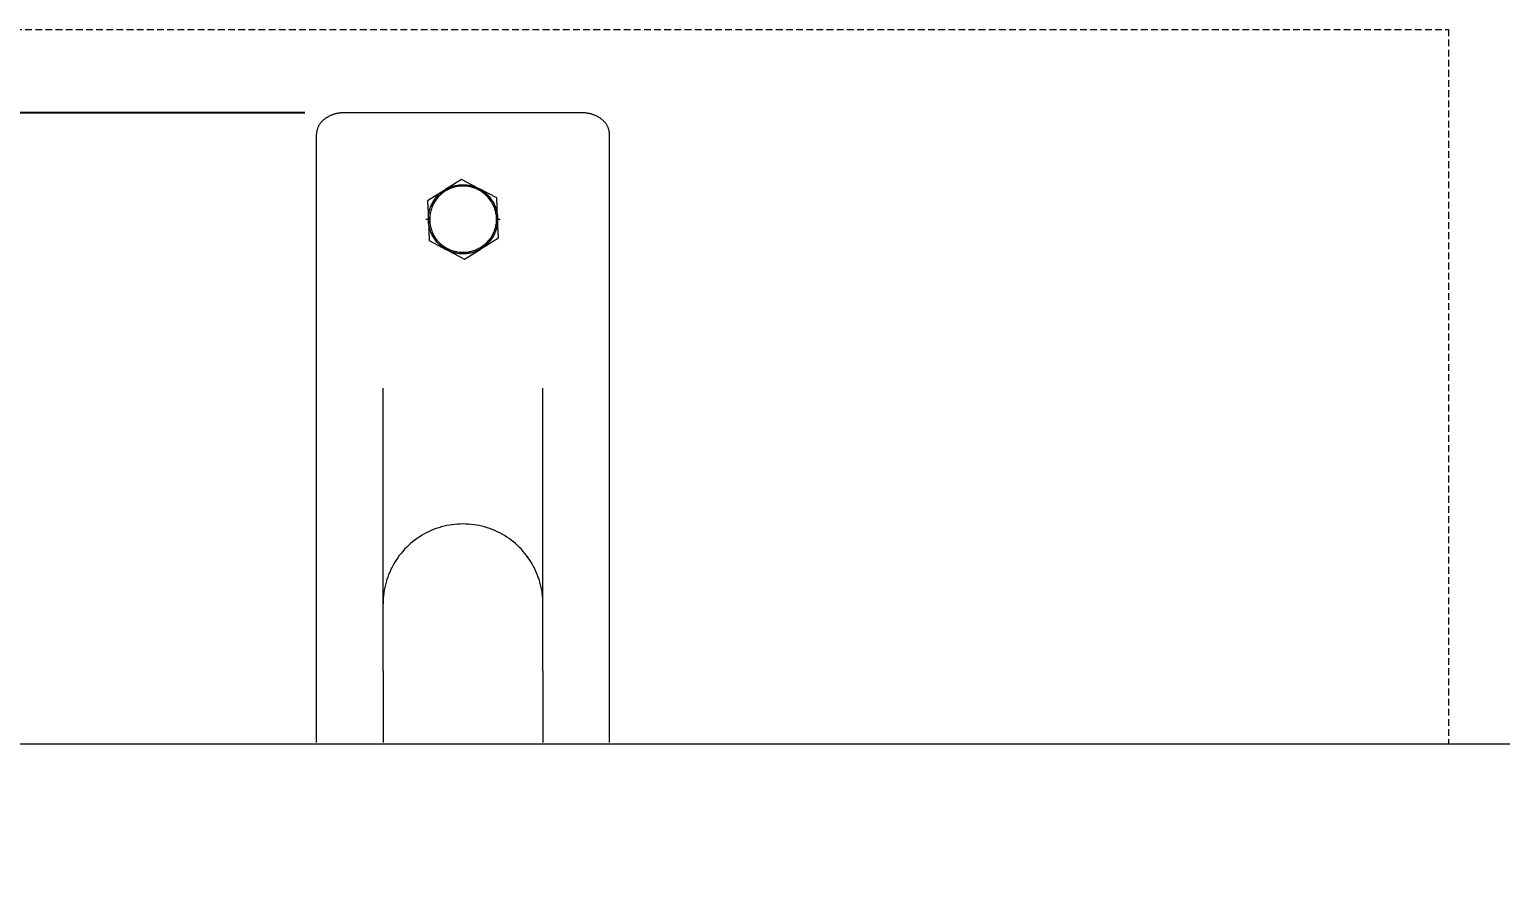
# Model space of a CAD drawing. Header units: millimetres. Extents: x -75 to 3710, y -20 to 2482.
# Drawn here: x 201.4 to 477.6, y 1340.6 to 1500.3 of the extents above; entities that cross this region are included whole.
import ezdxf

# ---------------------------------------------------------------- set-up
doc = ezdxf.new("R2010")
doc.units = ezdxf.units.MM
doc.linetypes.add('HIDDEN', pattern=[1.905, 1.27, -0.635])
for name, color, linetype, lineweight in [('ZANO_R', 7, 'Continuous', 0), ('ZANO_R_przerywana', 7, 'HIDDEN', 0), ('ZANO_W', 1, 'Continuous', 0)]:
    doc.layers.add(name, color=color, linetype=linetype, lineweight=lineweight)
doc.styles.add('Arial', font='arial.ttf')
doc.styles.get("Standard").update_dxf_attribs({"font": 'ARIALUNI.TTF'})
doc.dimstyles.new('pl i ang', dxfattribs={"dimtxt": 50, "dimasz": 50, "dimexe": 1.25, "dimexo": 0.625, "dimgap": 10, "dimtad": 1, "dimtoh": 1, "dimtxsty": 'Standard', "dimcen": 2.5, "dimclrd": 1, "dimclre": 1, "dimclrt": 1, "dimadec": 0, "dimazin": 0, "dimtfac": 1, "dimtmove": 0, "dimatfit": 3, "dimfxl": 1, "dimarcsym": 1})

# ---------------------------------------------------------------- blocks, each defined once
blk = doc.blocks.new('*D415')
at = {"layer": 'ZANO_W', "color": 1, "lineweight": -2}
for p, q in [((253.08, 1484.59), (-39.86, 1484.59)), ((-29.86, 1459.59), (-29.86, 905.58)), ((253.3, 880.58), (-39.86, 880.58))]:
    blk.add_line(p, q, dxfattribs=at)
at = {"layer": 'ZANO_W', "color": 1}
for points in [[(-25.69, 1459.59), (-34.02, 1459.59), (-29.86, 1484.59)], [(-34.02, 905.58), (-25.69, 905.58), (-29.86, 880.58)]]:
    blk.add_solid(points, dxfattribs=at)
at = {"layer": 'ZANO_W', "color": 1, "insert": (-55.17, 1182.58), "char_height": 30, "attachment_point": 5, "rotation": 90, "style": 'Arial'}
blk.add_mtext('604', dxfattribs=at)

msp = doc.modelspace()

# ---------------------------------------------------------------- linework, layer by layer
at = {"layer": 'ZANO_R'}
for p, q in [((256.9, 1483.49), (256.81, 1483.42)), ((256.99, 1483.56), (256.9, 1483.49)), ((257.09, 1483.62), (256.99, 1483.56)), ((257.18, 1483.68), (257.09, 1483.62)), ((257.28, 1483.74), (257.18, 1483.68)), ((257.37, 1483.8), (257.28, 1483.74)), ((257.47, 1483.86), (257.37, 1483.8)), ((257.57, 1483.91), (257.47, 1483.86)), ((257.68, 1483.96), (257.57, 1483.91)), ((257.79, 1484.02), (257.68, 1483.96)), ((257.9, 1484.07), (257.79, 1484.02)), ((258.01, 1484.11), (257.9, 1484.07)), ((258.12, 1484.16), (258.01, 1484.11)), ((258.23, 1484.2), (258.12, 1484.16)), ((258.34, 1484.24), (258.23, 1484.2)), ((258.46, 1484.28), (258.34, 1484.24)), ((258.58, 1484.32), (258.46, 1484.28)), ((258.7, 1484.35), (258.58, 1484.32)), ((258.82, 1484.39), (258.7, 1484.35)), ((258.94, 1484.42), (258.82, 1484.39)), ((259.06, 1484.44), (258.94, 1484.42)), ((259.18, 1484.47), (259.06, 1484.44)), ((259.31, 1484.49), (259.18, 1484.47)), ((259.43, 1484.51), (259.31, 1484.49)), ((259.55, 1484.53), (259.43, 1484.51)), ((259.68, 1484.55), (259.55, 1484.53)), ((259.8, 1484.56), (259.68, 1484.55)), ((259.93, 1484.57), (259.8, 1484.56)), ((260.05, 1484.58), (259.93, 1484.57)), ((260.18, 1484.58), (260.05, 1484.58)), ((260.3, 1484.59), (260.18, 1484.58)), ((260.43, 1484.59), (260.3, 1484.59)), ((265.74, 1484.59), (260.43, 1484.59)), ((266.71, 1484.59), (265.74, 1484.59)), ((298.9, 1484.59), (266.71, 1484.59)), ((299.87, 1484.59), (298.9, 1484.59)), ((305.18, 1484.59), (299.87, 1484.59)), ((305.31, 1484.59), (305.18, 1484.59)), ((305.43, 1484.58), (305.31, 1484.59)), ((305.56, 1484.58), (305.43, 1484.58)), ((305.68, 1484.57), (305.56, 1484.58)), ((305.81, 1484.56), (305.68, 1484.57)), ((305.93, 1484.55), (305.81, 1484.56)), ((306.05, 1484.53), (305.93, 1484.55)), ((306.18, 1484.51), (306.05, 1484.53)), ((306.3, 1484.49), (306.18, 1484.51)), ((306.42, 1484.47), (306.3, 1484.49)), ((306.55, 1484.44), (306.42, 1484.47)), ((306.67, 1484.42), (306.55, 1484.44)), ((306.79, 1484.39), (306.67, 1484.42)), ((306.91, 1484.35), (306.79, 1484.39)), ((307.03, 1484.32), (306.91, 1484.35)), ((307.15, 1484.28), (307.03, 1484.32)), ((307.26, 1484.24), (307.15, 1484.28)), ((307.38, 1484.2), (307.26, 1484.24)), ((307.49, 1484.16), (307.38, 1484.2)), ((307.6, 1484.11), (307.49, 1484.16)), ((307.71, 1484.07), (307.6, 1484.11)), ((307.82, 1484.02), (307.71, 1484.07)), ((307.93, 1483.96), (307.82, 1484.02)), ((308.04, 1483.91), (307.93, 1483.96)), ((308.14, 1483.86), (308.04, 1483.91)), ((308.24, 1483.8), (308.14, 1483.86)), ((308.33, 1483.74), (308.24, 1483.8)), ((308.43, 1483.68), (308.33, 1483.74)), ((308.52, 1483.62), (308.43, 1483.68)), ((308.61, 1483.56), (308.52, 1483.62)), ((308.71, 1483.49), (308.61, 1483.56)), ((308.8, 1483.42), (308.71, 1483.49)), ((255.32, 1480.89), (255.31, 1480.79)), ((255.31, 1480.79), (255.31, 1480.69)), ((255.33, 1480.98), (255.32, 1480.89)), ((255.34, 1481.08), (255.33, 1480.98)), ((255.36, 1481.18), (255.34, 1481.08)), ((255.38, 1481.28), (255.36, 1481.18)), ((255.4, 1481.37), (255.38, 1481.28)), ((255.43, 1481.47), (255.4, 1481.37)), ((255.46, 1481.57), (255.43, 1481.47)), ((255.49, 1481.67), (255.46, 1481.57)), ((255.53, 1481.76), (255.49, 1481.67)), ((255.57, 1481.86), (255.53, 1481.76)), ((255.61, 1481.95), (255.57, 1481.86)), ((255.65, 1482.04), (255.61, 1481.95)), ((255.7, 1482.14), (255.65, 1482.04)), ((255.75, 1482.23), (255.7, 1482.14)), ((255.81, 1482.32), (255.75, 1482.23)), ((255.86, 1482.41), (255.81, 1482.32)), ((255.92, 1482.5), (255.86, 1482.41)), ((255.99, 1482.58), (255.92, 1482.5)), ((256.05, 1482.67), (255.99, 1482.58)), ((256.12, 1482.75), (256.05, 1482.67)), ((256.18, 1482.83), (256.12, 1482.75)), ((256.26, 1482.91), (256.18, 1482.83)), ((256.33, 1482.99), (256.26, 1482.91)), ((256.41, 1483.07), (256.33, 1482.99)), ((256.48, 1483.14), (256.41, 1483.07)), ((256.56, 1483.22), (256.48, 1483.14)), ((256.64, 1483.29), (256.56, 1483.22)), ((256.73, 1483.36), (256.64, 1483.29)), ((256.81, 1483.42), (256.73, 1483.36)), ((308.88, 1483.36), (308.8, 1483.42)), ((308.96, 1483.29), (308.88, 1483.36)), ((309.04, 1483.22), (308.96, 1483.29)), ((309.12, 1483.14), (309.04, 1483.22)), ((309.2, 1483.07), (309.12, 1483.14)), ((309.28, 1482.99), (309.2, 1483.07)), ((309.35, 1482.91), (309.28, 1482.99)), ((309.42, 1482.83), (309.35, 1482.91)), ((309.49, 1482.75), (309.42, 1482.83)), ((309.56, 1482.67), (309.49, 1482.75)), ((309.62, 1482.58), (309.56, 1482.67)), ((309.68, 1482.5), (309.62, 1482.58)), ((309.74, 1482.41), (309.68, 1482.5)), ((309.8, 1482.32), (309.74, 1482.41)), ((309.85, 1482.23), (309.8, 1482.32)), ((309.91, 1482.14), (309.85, 1482.23)), ((309.95, 1482.04), (309.91, 1482.14)), ((310, 1481.95), (309.95, 1482.04)), ((310.04, 1481.86), (310, 1481.95)), ((310.08, 1481.76), (310.04, 1481.86)), ((310.11, 1481.67), (310.08, 1481.76)), ((310.15, 1481.57), (310.11, 1481.67)), ((310.18, 1481.47), (310.15, 1481.57)), ((310.2, 1481.37), (310.18, 1481.47)), ((310.23, 1481.28), (310.2, 1481.37)), ((310.25, 1481.18), (310.23, 1481.28)), ((310.26, 1481.08), (310.25, 1481.18)), ((310.28, 1480.98), (310.26, 1481.08)), ((310.29, 1480.89), (310.28, 1480.98)), ((310.3, 1480.79), (310.29, 1480.89)), ((310.3, 1480.69), (310.3, 1480.79)), ((255.31, 1480.69), (255.3, 1480.59)), ((255.3, 1449.59), (255.3, 1480.59)), ((310.3, 1480.59), (310.3, 1480.69)), ((310.3, 1449.59), (310.3, 1480.59)), ((279.25, 1470.03), (276.16, 1468.08)), ((278.62, 1469.57), (278.79, 1469.7)), ((278.79, 1469.7), (278.97, 1469.84)), ((278.97, 1469.84), (279.15, 1469.96)), ((279.29, 1469.76), (279.11, 1469.63)), ((279.15, 1469.96), (279.33, 1470.08)), ((279.47, 1469.87), (279.29, 1469.76)), ((279.33, 1470.08), (279.52, 1470.2)), ((282.5, 1472.09), (279.42, 1470.14)), ((279.65, 1469.98), (279.47, 1469.87)), ((279.52, 1470.2), (279.71, 1470.31)), ((279.83, 1470.09), (279.65, 1469.98)), ((279.71, 1470.31), (279.91, 1470.41)), ((280.02, 1470.19), (279.83, 1470.09)), ((279.91, 1470.41), (280.1, 1470.5)), ((280.22, 1470.28), (280.02, 1470.19)), ((280.1, 1470.5), (280.3, 1470.59)), ((280.41, 1470.36), (280.22, 1470.28)), ((280.3, 1470.59), (280.51, 1470.67)), ((280.61, 1470.44), (280.41, 1470.36)), ((280.51, 1470.67), (280.72, 1470.74)), ((280.81, 1470.51), (280.61, 1470.44)), ((280.72, 1470.74), (280.92, 1470.81)), ((281.01, 1470.58), (280.81, 1470.51)), ((280.92, 1470.81), (281.14, 1470.87)), ((281.22, 1470.64), (281.01, 1470.58)), ((281.14, 1470.87), (281.35, 1470.92)), ((281.43, 1470.69), (281.22, 1470.64)), ((281.35, 1470.92), (281.56, 1470.97)), ((281.64, 1470.73), (281.43, 1470.69)), ((281.56, 1470.97), (281.78, 1471.01)), ((281.85, 1470.77), (281.64, 1470.73)), ((281.78, 1471.01), (282, 1471.04)), ((282.06, 1470.79), (281.85, 1470.77)), ((282, 1471.04), (282.22, 1471.06)), ((282.27, 1470.82), (282.06, 1470.79)), ((282.22, 1471.06), (282.43, 1471.08)), ((282.48, 1470.83), (282.27, 1470.82)), ((282.43, 1471.08), (282.65, 1471.09)), ((282.7, 1470.84), (282.48, 1470.83)), ((285.74, 1470.39), (282.5, 1472.09)), ((282.65, 1471.09), (282.87, 1471.09)), ((282.91, 1470.84), (282.7, 1470.84)), ((282.87, 1471.09), (283.09, 1471.08)), ((283.12, 1470.83), (282.91, 1470.84)), ((283.09, 1471.08), (283.31, 1471.07)), ((283.34, 1470.82), (283.12, 1470.83)), ((283.31, 1471.07), (283.53, 1471.05)), ((283.55, 1470.79), (283.34, 1470.82)), ((283.53, 1471.05), (283.75, 1471.02)), ((283.76, 1470.77), (283.55, 1470.79)), ((283.75, 1471.02), (283.97, 1470.98)), ((283.97, 1470.73), (283.76, 1470.77)), ((283.97, 1470.98), (284.18, 1470.94)), ((284.18, 1470.69), (283.97, 1470.73)), ((284.18, 1470.94), (284.39, 1470.89)), ((284.39, 1470.64), (284.18, 1470.69)), ((284.39, 1470.89), (284.61, 1470.83)), ((284.59, 1470.58), (284.39, 1470.64)), ((284.8, 1470.51), (284.59, 1470.58)), ((284.61, 1470.83), (284.82, 1470.77)), ((285, 1470.44), (284.8, 1470.51)), ((284.82, 1470.77), (285.02, 1470.7)), ((285.19, 1470.36), (285, 1470.44)), ((285.02, 1470.7), (285.23, 1470.62)), ((285.39, 1470.28), (285.19, 1470.36)), ((285.23, 1470.62), (285.43, 1470.53)), ((285.58, 1470.19), (285.39, 1470.28)), ((285.43, 1470.53), (285.63, 1470.44)), ((285.77, 1470.09), (285.58, 1470.19)), ((285.63, 1470.44), (285.83, 1470.34)), ((285.96, 1469.98), (285.77, 1470.09)), ((285.83, 1470.34), (286.02, 1470.24)), ((289.15, 1468.6), (285.92, 1470.3)), ((286.14, 1469.87), (285.96, 1469.98)), ((286.02, 1470.24), (286.21, 1470.13)), ((286.32, 1469.76), (286.14, 1469.87)), ((286.21, 1470.13), (286.39, 1470.01)), ((286.49, 1469.63), (286.32, 1469.76)), ((286.39, 1470.01), (286.57, 1469.88)), ((286.57, 1469.88), (286.75, 1469.75)), ((286.75, 1469.75), (286.92, 1469.62)), ((276.16, 1468.08), (276.3, 1464.43)), ((276.66, 1466.71), (276.73, 1466.91)), ((276.73, 1466.91), (276.81, 1467.12)), ((276.81, 1467.12), (276.9, 1467.32)), ((276.9, 1467.32), (277, 1467.51)), ((277.03, 1466.98), (276.95, 1466.78)), ((277, 1467.51), (277.1, 1467.71)), ((277.11, 1467.18), (277.03, 1466.98)), ((277.1, 1467.71), (277.21, 1467.9)), ((277.21, 1467.37), (277.11, 1467.18)), ((277.21, 1467.9), (277.32, 1468.09)), ((277.3, 1467.56), (277.21, 1467.37)), ((277.41, 1467.74), (277.3, 1467.56)), ((277.32, 1468.09), (277.45, 1468.27)), ((277.52, 1467.93), (277.41, 1467.74)), ((277.45, 1468.27), (277.57, 1468.45)), ((277.64, 1468.11), (277.52, 1467.93)), ((277.57, 1468.45), (277.71, 1468.62)), ((277.76, 1468.28), (277.64, 1468.11)), ((277.71, 1468.62), (277.85, 1468.79)), ((277.89, 1468.45), (277.76, 1468.28)), ((277.85, 1468.79), (277.99, 1468.96)), ((278.02, 1468.62), (277.89, 1468.45)), ((277.99, 1468.96), (278.14, 1469.12)), ((278.16, 1468.78), (278.02, 1468.62)), ((278.14, 1469.12), (278.3, 1469.27)), ((278.31, 1468.93), (278.16, 1468.78)), ((278.3, 1469.27), (278.46, 1469.42)), ((278.46, 1469.08), (278.31, 1468.93)), ((278.46, 1469.42), (278.62, 1469.57)), ((278.62, 1469.23), (278.46, 1469.08)), ((278.78, 1469.37), (278.62, 1469.23)), ((278.94, 1469.5), (278.78, 1469.37)), ((279.11, 1469.63), (278.94, 1469.5)), ((286.66, 1469.5), (286.49, 1469.63)), ((286.83, 1469.37), (286.66, 1469.5)), ((286.99, 1469.23), (286.83, 1469.37)), ((286.92, 1469.62), (287.09, 1469.48)), ((287.15, 1469.08), (286.99, 1469.23)), ((287.09, 1469.48), (287.25, 1469.33)), ((287.3, 1468.93), (287.15, 1469.08)), ((287.25, 1469.33), (287.41, 1469.17)), ((287.44, 1468.78), (287.3, 1468.93)), ((287.41, 1469.17), (287.56, 1469.02)), ((287.58, 1468.62), (287.44, 1468.78)), ((287.56, 1469.02), (287.71, 1468.85)), ((287.72, 1468.45), (287.58, 1468.62)), ((287.71, 1468.85), (287.85, 1468.69)), ((287.85, 1468.28), (287.72, 1468.45)), ((287.85, 1468.69), (287.99, 1468.51)), ((287.97, 1468.11), (287.85, 1468.28)), ((288.09, 1467.93), (287.97, 1468.11)), ((287.99, 1468.51), (288.12, 1468.34)), ((288.09, 1467.93), (288.2, 1467.75)), ((288.12, 1468.34), (288.24, 1468.15)), ((288.2, 1467.75), (288.3, 1467.56)), ((288.24, 1468.15), (288.36, 1467.97)), ((288.3, 1467.56), (288.4, 1467.37)), ((288.36, 1467.97), (288.47, 1467.78)), ((288.4, 1467.37), (288.49, 1467.18)), ((288.47, 1467.78), (288.57, 1467.59)), ((288.49, 1467.18), (288.58, 1466.98)), ((288.57, 1467.59), (288.67, 1467.39)), ((288.58, 1466.98), (288.66, 1466.78)), ((288.67, 1467.39), (288.76, 1467.19)), ((288.76, 1467.19), (288.85, 1466.99)), ((288.85, 1466.99), (288.92, 1466.78)), ((289.29, 1464.95), (289.15, 1468.6)), ((275.8, 1464.59), (276.3, 1464.59)), ((276.3, 1464.55), (276.31, 1464.77)), ((276.31, 1464.33), (276.3, 1464.55)), ((276.31, 1464.77), (276.32, 1464.99)), ((276.32, 1464.11), (276.31, 1464.33)), ((276.31, 1464.23), (276.46, 1460.58)), ((276.32, 1464.99), (276.33, 1465.21)), ((276.33, 1465.21), (276.36, 1465.43)), ((276.36, 1465.43), (276.39, 1465.64)), ((276.39, 1465.64), (276.43, 1465.86)), ((276.43, 1465.86), (276.48, 1466.07)), ((276.48, 1466.07), (276.53, 1466.29)), ((276.53, 1466.29), (276.59, 1466.5)), ((276.56, 1464.91), (276.55, 1464.7)), ((276.55, 1464.7), (276.55, 1464.48)), ((276.55, 1464.48), (276.56, 1464.27)), ((276.58, 1465.12), (276.56, 1464.91)), ((276.56, 1464.27), (276.58, 1464.06)), ((276.6, 1465.33), (276.58, 1465.12)), ((276.59, 1466.5), (276.66, 1466.71)), ((276.63, 1465.55), (276.6, 1465.33)), ((276.66, 1465.76), (276.63, 1465.55)), ((276.71, 1465.96), (276.66, 1465.76)), ((276.76, 1466.17), (276.71, 1465.96)), ((276.81, 1466.38), (276.76, 1466.17)), ((276.88, 1466.58), (276.81, 1466.38)), ((276.95, 1466.78), (276.88, 1466.58)), ((288.66, 1466.78), (288.73, 1466.58)), ((288.73, 1466.58), (288.79, 1466.38)), ((288.79, 1466.38), (288.85, 1466.17)), ((288.85, 1466.17), (288.9, 1465.97)), ((288.9, 1465.97), (288.94, 1465.76)), ((288.92, 1466.78), (288.99, 1466.57)), ((288.94, 1465.76), (288.98, 1465.55)), ((288.98, 1465.55), (289.01, 1465.33)), ((288.99, 1466.57), (289.06, 1466.36)), ((289.01, 1465.33), (289.03, 1465.12)), ((289.03, 1465.12), (289.05, 1464.91)), ((289.05, 1464.27), (289.03, 1464.06)), ((289.05, 1464.91), (289.05, 1464.7)), ((289.05, 1464.7), (289.05, 1464.48)), ((289.05, 1464.48), (289.05, 1464.27)), ((289.06, 1466.36), (289.11, 1466.15)), ((289.11, 1466.15), (289.16, 1465.94)), ((289.16, 1465.94), (289.2, 1465.72)), ((289.2, 1465.72), (289.24, 1465.5)), ((289.24, 1465.5), (289.27, 1465.29)), ((289.27, 1465.29), (289.29, 1465.07)), ((289.29, 1464.19), (289.27, 1463.97)), ((289.29, 1465.07), (289.3, 1464.85)), ((289.3, 1464.41), (289.29, 1464.19)), ((289.3, 1464.85), (289.3, 1464.63)), ((289.45, 1461.1), (289.3, 1464.75)), ((289.3, 1464.63), (289.3, 1464.41)), ((289.31, 1464.59), (289.8, 1464.59)), ((276.34, 1463.89), (276.32, 1464.11)), ((276.37, 1463.67), (276.34, 1463.89)), ((276.4, 1463.46), (276.37, 1463.67)), ((276.44, 1463.24), (276.4, 1463.46)), ((276.49, 1463.03), (276.44, 1463.24)), ((276.55, 1462.82), (276.49, 1463.03)), ((276.61, 1462.61), (276.55, 1462.82)), ((276.58, 1464.06), (276.6, 1463.84)), ((276.6, 1463.84), (276.63, 1463.63)), ((276.68, 1462.4), (276.61, 1462.61)), ((276.63, 1463.63), (276.66, 1463.42)), ((276.66, 1463.42), (276.71, 1463.21)), ((276.76, 1462.19), (276.68, 1462.4)), ((276.71, 1463.21), (276.76, 1463.01)), ((276.76, 1463.01), (276.82, 1462.8)), ((276.85, 1461.99), (276.76, 1462.19)), ((276.82, 1462.8), (276.88, 1462.6)), ((276.94, 1461.79), (276.85, 1461.99)), ((276.88, 1462.6), (276.95, 1462.4)), ((277.04, 1461.59), (276.94, 1461.79)), ((276.95, 1462.4), (277.03, 1462.2)), ((277.03, 1462.2), (277.11, 1462)), ((277.14, 1461.4), (277.04, 1461.59)), ((277.11, 1462), (277.21, 1461.81)), ((277.25, 1461.21), (277.14, 1461.4)), ((277.21, 1461.81), (277.3, 1461.62)), ((277.3, 1461.62), (277.41, 1461.43)), ((277.41, 1461.43), (277.52, 1461.25)), ((288.2, 1461.43), (288.09, 1461.25)), ((288.3, 1461.62), (288.2, 1461.43)), ((288.4, 1461.81), (288.3, 1461.62)), ((288.49, 1462), (288.4, 1461.81)), ((288.51, 1461.47), (288.4, 1461.28)), ((288.58, 1462.2), (288.49, 1462)), ((288.61, 1461.66), (288.51, 1461.47)), ((288.66, 1462.4), (288.58, 1462.2)), ((288.7, 1461.86), (288.61, 1461.66)), ((288.73, 1462.6), (288.66, 1462.4)), ((288.79, 1462.06), (288.7, 1461.86)), ((288.79, 1462.8), (288.73, 1462.6)), ((288.85, 1463.01), (288.79, 1462.8)), ((288.87, 1462.27), (288.79, 1462.06)), ((288.9, 1463.21), (288.85, 1463.01)), ((288.95, 1462.47), (288.87, 1462.27)), ((288.94, 1463.42), (288.9, 1463.21)), ((288.98, 1463.63), (288.94, 1463.42)), ((289.02, 1462.68), (288.95, 1462.47)), ((289.01, 1463.84), (288.98, 1463.63)), ((289.03, 1464.06), (289.01, 1463.84)), ((289.08, 1462.89), (289.02, 1462.68)), ((289.13, 1463.11), (289.08, 1462.89)), ((289.18, 1463.32), (289.13, 1463.11)), ((289.22, 1463.54), (289.18, 1463.32)), ((289.25, 1463.75), (289.22, 1463.54)), ((289.27, 1463.97), (289.25, 1463.75)), ((276.46, 1460.58), (279.69, 1458.88)), ((277.37, 1461.02), (277.25, 1461.21)), ((277.49, 1460.84), (277.37, 1461.02)), ((277.62, 1460.67), (277.49, 1460.84)), ((277.64, 1461.07), (277.52, 1461.25)), ((277.76, 1460.49), (277.62, 1460.67)), ((277.76, 1460.9), (277.64, 1461.07)), ((277.89, 1460.73), (277.76, 1460.9)), ((277.9, 1460.32), (277.76, 1460.49)), ((278.02, 1460.56), (277.89, 1460.73)), ((278.04, 1460.16), (277.9, 1460.32)), ((278.16, 1460.4), (278.02, 1460.56)), ((278.2, 1460), (278.04, 1460.16)), ((278.31, 1460.25), (278.16, 1460.4)), ((278.35, 1459.85), (278.2, 1460)), ((278.46, 1460.09), (278.31, 1460.25)), ((278.52, 1459.7), (278.35, 1459.85)), ((278.62, 1459.95), (278.46, 1460.09)), ((278.68, 1459.56), (278.52, 1459.7)), ((278.78, 1459.81), (278.62, 1459.95)), ((278.86, 1459.42), (278.68, 1459.56)), ((278.94, 1459.67), (278.78, 1459.81)), ((279.03, 1459.29), (278.86, 1459.42)), ((279.11, 1459.55), (278.94, 1459.67)), ((279.21, 1459.17), (279.03, 1459.29)), ((279.29, 1459.42), (279.11, 1459.55)), ((279.4, 1459.05), (279.21, 1459.17)), ((279.47, 1459.3), (279.29, 1459.42)), ((279.59, 1458.94), (279.4, 1459.05)), ((279.65, 1459.19), (279.47, 1459.3)), ((279.78, 1458.83), (279.59, 1458.94)), ((279.83, 1459.09), (279.65, 1459.19)), ((279.98, 1458.74), (279.78, 1458.83)), ((280.02, 1458.99), (279.83, 1459.09)), ((279.87, 1458.79), (283.1, 1457.09)), ((280.18, 1458.64), (279.98, 1458.74)), ((280.22, 1458.9), (280.02, 1458.99)), ((280.38, 1458.56), (280.18, 1458.64)), ((280.41, 1458.81), (280.22, 1458.9)), ((280.61, 1458.74), (280.41, 1458.81)), ((280.81, 1458.66), (280.61, 1458.74)), ((281.02, 1458.6), (280.81, 1458.66)), ((283.1, 1457.09), (286.19, 1459.04)), ((284.8, 1458.67), (284.59, 1458.6)), ((285, 1458.74), (284.8, 1458.67)), ((285.2, 1458.82), (285, 1458.74)), ((285.39, 1458.9), (285.2, 1458.82)), ((285.5, 1458.68), (285.3, 1458.59)), ((285.58, 1458.99), (285.39, 1458.9)), ((285.7, 1458.77), (285.5, 1458.68)), ((285.77, 1459.09), (285.58, 1458.99)), ((285.9, 1458.87), (285.7, 1458.77)), ((285.96, 1459.19), (285.77, 1459.09)), ((286.09, 1458.98), (285.9, 1458.87)), ((286.14, 1459.31), (285.96, 1459.19)), ((286.28, 1459.09), (286.09, 1458.98)), ((286.32, 1459.42), (286.14, 1459.31)), ((286.46, 1459.21), (286.28, 1459.09)), ((286.5, 1459.55), (286.32, 1459.42)), ((286.36, 1459.15), (289.45, 1461.1)), ((286.64, 1459.34), (286.46, 1459.21)), ((286.67, 1459.67), (286.5, 1459.55)), ((286.81, 1459.47), (286.64, 1459.34)), ((286.83, 1459.81), (286.67, 1459.67)), ((286.98, 1459.61), (286.81, 1459.47)), ((286.99, 1459.95), (286.83, 1459.81)), ((287.15, 1459.76), (286.98, 1459.61)), ((287.15, 1460.1), (286.99, 1459.95)), ((287.3, 1460.25), (287.15, 1460.1)), ((287.31, 1459.91), (287.15, 1459.76)), ((287.44, 1460.4), (287.3, 1460.25)), ((287.47, 1460.06), (287.31, 1459.91)), ((287.58, 1460.56), (287.44, 1460.4)), ((287.62, 1460.22), (287.47, 1460.06)), ((287.72, 1460.73), (287.58, 1460.56)), ((287.76, 1460.39), (287.62, 1460.22)), ((287.85, 1460.9), (287.72, 1460.73)), ((287.9, 1460.56), (287.76, 1460.39)), ((287.97, 1461.07), (287.85, 1460.9)), ((288.03, 1460.73), (287.9, 1460.56)), ((288.09, 1461.25), (287.97, 1461.07)), ((288.16, 1460.91), (288.03, 1460.73)), ((288.28, 1461.09), (288.16, 1460.91)), ((288.4, 1461.28), (288.28, 1461.09)), ((280.58, 1458.48), (280.38, 1458.56)), ((280.79, 1458.41), (280.58, 1458.48)), ((281, 1458.34), (280.79, 1458.41)), ((281.21, 1458.29), (281, 1458.34)), ((281.22, 1458.54), (281.02, 1458.6)), ((281.43, 1458.24), (281.21, 1458.29)), ((281.43, 1458.49), (281.22, 1458.54)), ((281.64, 1458.45), (281.43, 1458.49)), ((281.64, 1458.19), (281.43, 1458.24)), ((281.85, 1458.41), (281.64, 1458.45)), ((281.86, 1458.16), (281.64, 1458.19)), ((282.06, 1458.38), (281.85, 1458.41)), ((282.08, 1458.13), (281.86, 1458.16)), ((282.27, 1458.36), (282.06, 1458.38)), ((282.3, 1458.11), (282.08, 1458.13)), ((282.48, 1458.35), (282.27, 1458.36)), ((282.51, 1458.1), (282.3, 1458.11)), ((282.7, 1458.34), (282.48, 1458.35)), ((282.73, 1458.09), (282.51, 1458.1)), ((282.91, 1458.34), (282.7, 1458.34)), ((282.95, 1458.09), (282.73, 1458.09)), ((283.12, 1458.35), (282.91, 1458.34)), ((283.17, 1458.1), (282.95, 1458.09)), ((283.34, 1458.36), (283.12, 1458.35)), ((283.39, 1458.12), (283.17, 1458.1)), ((283.55, 1458.38), (283.34, 1458.36)), ((283.61, 1458.14), (283.39, 1458.12)), ((283.76, 1458.41), (283.55, 1458.38)), ((283.83, 1458.17), (283.61, 1458.14)), ((283.97, 1458.45), (283.76, 1458.41)), ((284.04, 1458.21), (283.83, 1458.17)), ((284.18, 1458.49), (283.97, 1458.45)), ((284.26, 1458.25), (284.04, 1458.21)), ((284.39, 1458.54), (284.18, 1458.49)), ((284.47, 1458.31), (284.26, 1458.25)), ((284.59, 1458.6), (284.39, 1458.54)), ((284.68, 1458.37), (284.47, 1458.31)), ((284.89, 1458.43), (284.68, 1458.37)), ((285.1, 1458.51), (284.89, 1458.43)), ((285.3, 1458.59), (285.1, 1458.51)), ((255.3, 1366.32), (255.3, 1449.59)), ((310.3, 1366.32), (310.3, 1449.59)), ((267.8, 1392.47), (267.8, 1432.87)), ((297.8, 1392.36), (297.8, 1432.87)), ((277.3, 1406.32), (276.83, 1406.12)), ((277.78, 1406.5), (277.3, 1406.32)), ((278.27, 1406.66), (277.78, 1406.5)), ((278.76, 1406.81), (278.27, 1406.66)), ((279.25, 1406.94), (278.76, 1406.81)), ((279.75, 1407.05), (279.25, 1406.94)), ((280.25, 1407.15), (279.75, 1407.05)), ((280.76, 1407.22), (280.25, 1407.15)), ((281.27, 1407.28), (280.76, 1407.22)), ((281.78, 1407.33), (281.27, 1407.28)), ((282.29, 1407.35), (281.78, 1407.33)), ((282.8, 1407.36), (282.29, 1407.35)), ((283.32, 1407.35), (282.8, 1407.36)), ((283.83, 1407.33), (283.32, 1407.35)), ((284.34, 1407.28), (283.83, 1407.33)), ((284.85, 1407.22), (284.34, 1407.28)), ((285.35, 1407.15), (284.85, 1407.22)), ((285.86, 1407.05), (285.35, 1407.15)), ((286.36, 1406.94), (285.86, 1407.05)), ((286.85, 1406.81), (286.36, 1406.94)), ((287.34, 1406.66), (286.85, 1406.81)), ((287.83, 1406.5), (287.34, 1406.66)), ((288.31, 1406.32), (287.83, 1406.5)), ((288.78, 1406.12), (288.31, 1406.32)), ((272.95, 1403.67), (272.57, 1403.33)), ((273.34, 1404), (272.95, 1403.67)), ((273.74, 1404.32), (273.34, 1404)), ((274.15, 1404.62), (273.74, 1404.32)), ((274.58, 1404.91), (274.15, 1404.62)), ((275.01, 1405.18), (274.58, 1404.91)), ((275.45, 1405.44), (275.01, 1405.18)), ((275.9, 1405.68), (275.45, 1405.44)), ((276.36, 1405.91), (275.9, 1405.68)), ((276.83, 1406.12), (276.36, 1405.91)), ((289.25, 1405.91), (288.78, 1406.12)), ((289.7, 1405.68), (289.25, 1405.91)), ((290.16, 1405.44), (289.7, 1405.68)), ((290.6, 1405.18), (290.16, 1405.44)), ((291.03, 1404.91), (290.6, 1405.18)), ((291.45, 1404.62), (291.03, 1404.91)), ((291.87, 1404.32), (291.45, 1404.62)), ((292.27, 1404), (291.87, 1404.32)), ((292.66, 1403.67), (292.27, 1404)), ((293.04, 1403.33), (292.66, 1403.67)), ((270.55, 1401.01), (270.26, 1400.59)), ((270.85, 1401.43), (270.55, 1401.01)), ((271.17, 1401.83), (270.85, 1401.43)), ((271.5, 1402.22), (271.17, 1401.83)), ((271.84, 1402.6), (271.5, 1402.22)), ((272.2, 1402.97), (271.84, 1402.6)), ((272.57, 1403.33), (272.2, 1402.97)), ((293.41, 1402.97), (293.04, 1403.33)), ((293.77, 1402.6), (293.41, 1402.97)), ((294.11, 1402.22), (293.77, 1402.6)), ((294.44, 1401.83), (294.11, 1402.22)), ((294.76, 1401.43), (294.44, 1401.83)), ((295.06, 1401.01), (294.76, 1401.43)), ((295.35, 1400.59), (295.06, 1401.01)), ((268.85, 1397.87), (268.67, 1397.39)), ((269.05, 1398.34), (268.85, 1397.87)), ((269.26, 1398.81), (269.05, 1398.34)), ((269.49, 1399.26), (269.26, 1398.81)), ((269.73, 1399.72), (269.49, 1399.26)), ((269.99, 1400.16), (269.73, 1399.72)), ((270.26, 1400.59), (269.99, 1400.16)), ((295.62, 1400.16), (295.35, 1400.59)), ((295.88, 1399.72), (295.62, 1400.16)), ((296.12, 1399.26), (295.88, 1399.72)), ((296.35, 1398.81), (296.12, 1399.26)), ((296.56, 1398.34), (296.35, 1398.81)), ((296.76, 1397.87), (296.56, 1398.34)), ((296.94, 1397.39), (296.76, 1397.87)), ((268.12, 1395.42), (268.02, 1394.91)), ((268.23, 1395.91), (268.12, 1395.42)), ((268.36, 1396.41), (268.23, 1395.91)), ((268.51, 1396.9), (268.36, 1396.41)), ((268.67, 1397.39), (268.51, 1396.9)), ((297.1, 1396.9), (296.94, 1397.39)), ((297.25, 1396.41), (297.1, 1396.9)), ((297.38, 1395.91), (297.25, 1396.41)), ((297.49, 1395.42), (297.38, 1395.91)), ((297.59, 1394.91), (297.49, 1395.42)), ((267.81, 1392.88), (267.8, 1392.36)), ((267.8, 1379.78), (267.8, 1392.36)), ((267.84, 1393.39), (267.81, 1392.88)), ((267.88, 1393.9), (267.84, 1393.39)), ((267.94, 1394.41), (267.88, 1393.9)), ((268.02, 1394.91), (267.94, 1394.41)), ((297.66, 1394.41), (297.59, 1394.91)), ((297.73, 1393.9), (297.66, 1394.41)), ((297.77, 1393.39), (297.73, 1393.9)), ((297.79, 1392.88), (297.77, 1393.39)), ((297.8, 1392.36), (297.79, 1392.88)), ((297.8, 1379.78), (297.8, 1392.36)), ((267.8, 1379.78), (267.8, 1366.32)), ((267.81, 1379.73), (267.81, 1366.32)), ((297.8, 1379.78), (297.8, 1366.32)), ((297.8, 1379.73), (297.8, 1366.32)), ((377.73, 1365.99), (87.73, 1365.99)), ((1577.89, 1365.99), (377.73, 1365.99))]:
    msp.add_line(p, q, dxfattribs=at)
at = {"layer": 'ZANO_R_przerywana'}
for p, q in [((97.73, 1500.26), (377.73, 1500.26)), ((377.73, 1500.26), (467.88, 1500.26)), ((467.88, 1500.26), (467.88, 1365.99))]:
    msp.add_line(p, q, dxfattribs=at)

# ---------------------------------------------------------------- dimensions: what is measured, and where the dimension line sits
at = {"layer": 'ZANO_W'}
dim = msp.add_linear_dim(base=(-29.86, 880.58), p1=(263.08, 1484.59), p2=(263.3, 880.58), angle=90, dimstyle='pl i ang', override={"dimtxt": 30, "dimasz": 25, "dimexe": 10, "dimexo": 10, "dimtoh": 0, "dimdec": 0, "dimtxsty": 'Arial', "dimtdec": 0, "dimtmove": 1}, dxfattribs=at)
dim.commit()
dim.dimension.update_dxf_attribs({"geometry": '*D415', "text_midpoint": (-55.17, 1182.58)})

doc.saveas('drawing.dxf')
